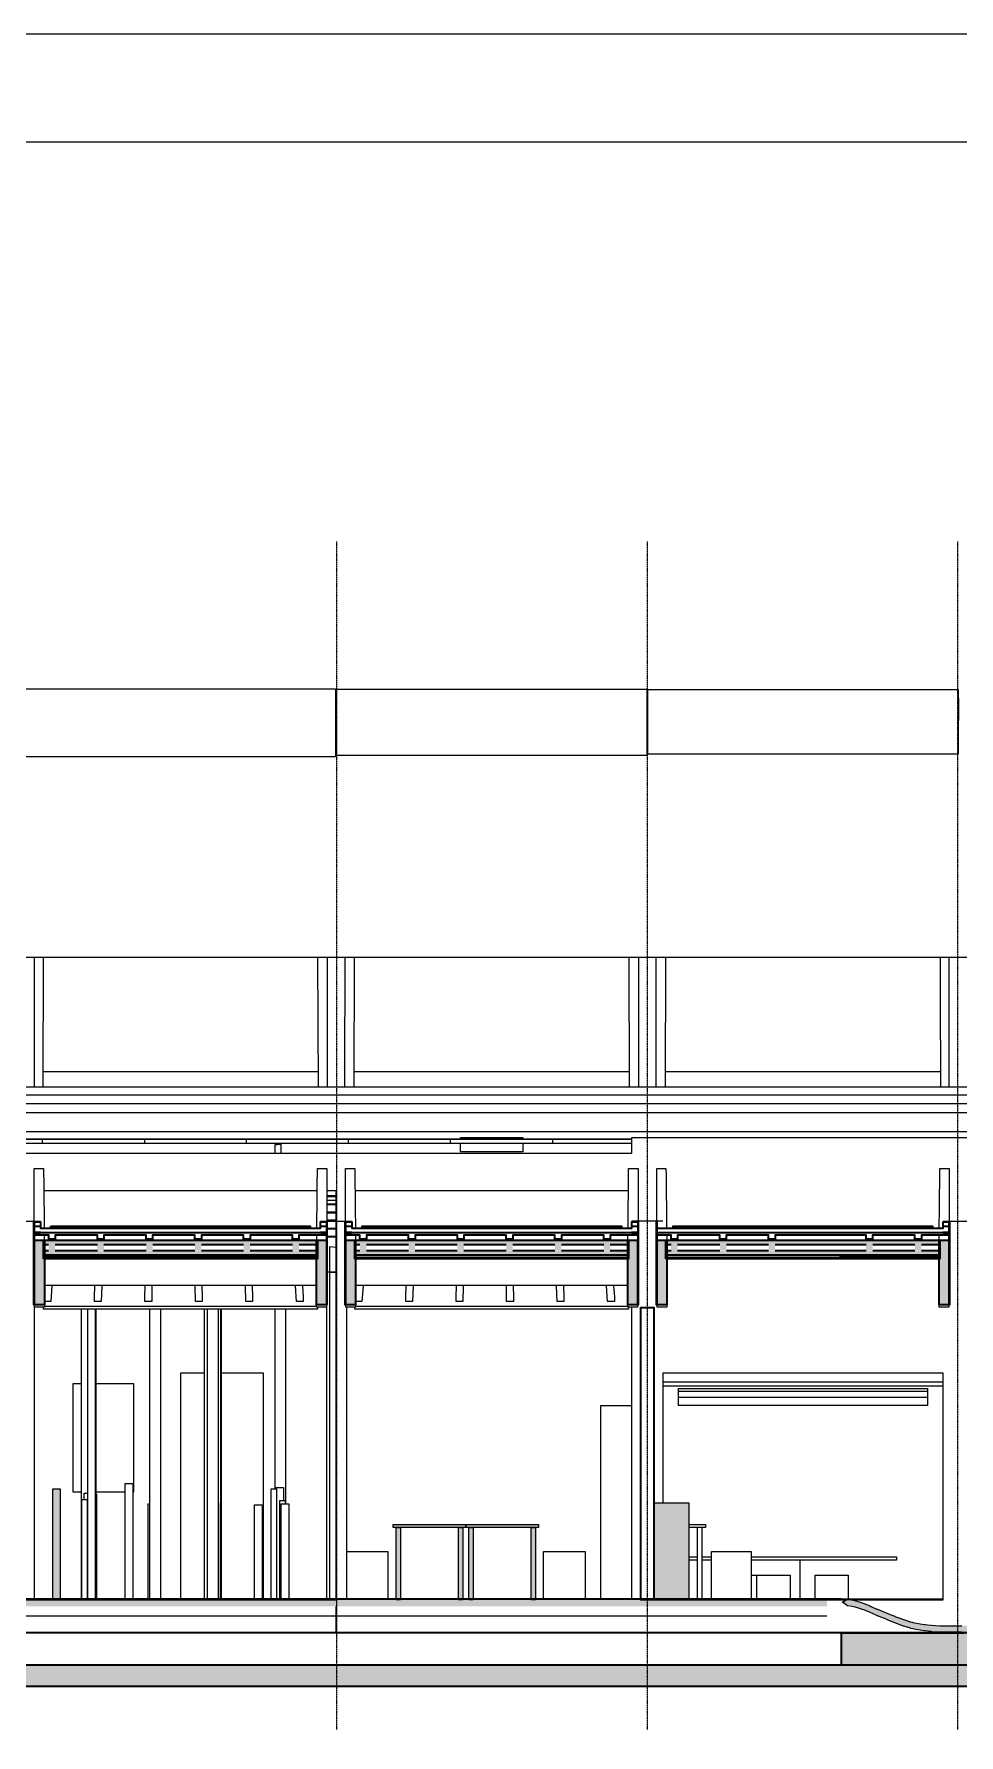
# Model space of a CAD drawing. Header units: millimetres. Extents: x 0 to 153524, y 0 to 59400.
# Drawn here: x 40535 to 49103, y 43650 to 59400 of the extents above; entities that cross this region are included whole.
import ezdxf

# ---------------------------------------------------------------- set-up
doc = ezdxf.new("R2010")
doc.units = ezdxf.units.MM
doc.linetypes.add('DASHDOT', pattern=[3.556, 2.54, -0.508, 0, -0.508])
for name, color, linetype, lineweight in [('01_切断（構造・壁）', 7, 'Continuous', 35), ('02_切断（家具）', 8, 'Continuous', 18), ('03_切断（ガラス）', 5, 'Continuous', 13), ('05_断熱（仮）', 2, 'Continuous', 9), ('10_見えがかり', 7, 'Continuous', 13), ('11_見えがかり（家具）', 8, 'Continuous', 9), ('12_見えがかり（ガラス）', 5, 'Continuous', 9), ('40_通り芯', 1, 'DASHDOT', 9), ('90_図枠', 7, 'Continuous', 25)]:
    doc.layers.add(name, color=color, linetype=linetype, lineweight=lineweight)

msp = doc.modelspace()

# ---------------------------------------------------------------- hatches: boundary and pattern name
at = {"layer": '01_切断（構造・壁）'}
for color, points in [(7, [(40537, 47633), (40537, 47633), (40535, 47633), (40535, 47702), (40535, 48402), (40535, 48402), (40537, 48402), (40537, 48334), (40537, 48334)]), (7, [(40691, 48362), (41852, 48362), (41852, 48362), (41905, 48362), (43093, 48362), (43093, 48352), (43093, 48342), (41905, 48342), (41851, 48342), (40691, 48342), (40691, 48353), (40691, 48362)]), (7, [(43249, 47633), (43247, 47633), (43247, 47702), (43247, 47702), (43247, 48402), (43247, 48402), (43249, 48402), (43249, 48334), (43249, 47633)]), (7, [(43420, 47633), (43418, 47633), (43418, 47702), (43418, 48402), (43418, 48402), (43420, 48402), (43420, 48334), (43420, 47633)]), (7, [(44789, 48362), (45976, 48362), (45976, 48352), (45976, 48342), (44788, 48342), (44734, 48342), (43574, 48342), (43574, 48353), (43574, 48362), (44734, 48362), (44789, 48362)]), (7, [(46132, 47633), (46130, 47633), (46130, 47702), (46130, 48402), (46130, 48402), (46132, 48402), (46132, 48334), (46132, 47633)]), (7, [(46303, 47633), (46301, 47633), (46301, 47702), (46301, 48402), (46301, 48402), (46303, 48402), (46303, 48334), (46303, 47633)]), (7, [(47672, 48342), (47617, 48342), (46457, 48342), (46457, 48353), (46457, 48362), (47617, 48362), (47672, 48362), (48859, 48362), (48859, 48352), (48859, 48342)]), (7, [(49015, 47633), (49013, 47633), (49013, 47701), (49013, 48402), (49013, 48402), (49015, 48402), (49015, 48334), (49015, 47633)]), (7, [(40561, 48233), (40631, 48233), (40631, 47633), (40576, 47633), (40541, 47633), (40541, 48233)]), (7, [(43153, 48233), (43174, 48233), (43243, 48233), (43243, 47633), (43189, 47633), (43153, 47633)]), (7, [(43444, 48233), (43513, 48233), (43513, 47633), (43459, 47633), (43423, 47633), (43423, 48233)]), (7, [(46036, 48233), (46057, 48233), (46126, 48233), (46126, 47633), (46072, 47633), (46036, 47633)]), (7, [(46327, 48233), (46396, 48233), (46396, 47633), (46342, 47633), (46306, 47633), (46306, 48233)]), (7, [(48919, 48233), (48939, 48233), (49009, 48233), (49009, 47633), (48955, 47633), (48919, 47633)]), (7, [(47880, 44842), (47880, 44900), (36396, 44900), (36396, 44842)]), (7, [(40451, 44910), (40544, 44910), (40824, 44910), (41104, 44910), (41384, 44910), (41664, 44910), (41944, 44910), (42002, 44910), (42177, 44910), (42353, 44910), (42528, 44910), (42703, 44910), (42878, 44910), (43053, 44910), (43333, 44910), (43333, 44904), (43333, 44904), (43333, 44900), (43053, 44900), (42878, 44900), (42703, 44900), (42528, 44900), (42353, 44900), (42177, 44900), (42002, 44900), (41944, 44900), (41664, 44900), (41384, 44900), (41104, 44900), (40824, 44900), (40544, 44900), (40451, 44900), (40451, 44906), (40451, 44906)]), (7, [(48009, 44907), (48009, 44900), (48003, 44900), (47990, 44900), (47986, 44900), (46847, 44900), (46777, 44900), (46707, 44900), (46637, 44900), (46567, 44900), (46497, 44900), (46427, 44900), (46357, 44900), (46287, 44900), (46217, 44900), (46217, 44902), (46217, 44902), (46217, 44910), (46287, 44910), (46357, 44910), (46427, 44910), (46497, 44910), (46567, 44910), (46637, 44910), (46707, 44910), (46777, 44910), (46847, 44910), (47986, 44910), (47990, 44910), (48003, 44910), (48009, 44910), (48009, 44907)]), (8, [(69280, 44100), (69130, 44100), (14654, 44100), (14504, 44100), (14504, 44300), (14504, 44752), (14654, 44752), (14654, 44300), (69130, 44300), (69130, 44752), (69280, 44752), (69280, 44300)]), (7, [(48014, 44295), (48014, 44550), (48014, 44595), (48082, 44595), (48167, 44595), (48210, 44595), (48299, 44595), (48394, 44595), (48496, 44595), (48609, 44595), (48670, 44595), (48804, 44595), (48961, 44595), (49148, 44595), (49381, 44595), (49682, 44595), (50096, 44595), (50184, 44595), (50184, 44543), (50184, 44295), (50096, 44295), (49682, 44295), (49381, 44295), (49148, 44295), (48961, 44295), (48804, 44295), (48670, 44295), (48609, 44295), (48496, 44295), (48394, 44295), (48299, 44295), (48210, 44295), (48167, 44295), (48082, 44295)])]:
    msp.add_hatch(color=color, dxfattribs=at).paths.add_polyline_path(points)
at = {"layer": '01_切断（構造・壁）', "true_color": 0xe9dcc4}
for points in [[(40623, 48095), (41820, 48095), (43160, 48095), (43160, 48083), (41970, 48083), (40623, 48083)], [(40623, 48083), (41970, 48083), (43160, 48083), (43160, 48071), (41820, 48071), (40623, 48071), (40623, 48072)], [(46043, 48083), (46043, 48071), (44703, 48071), (43506, 48071), (43506, 48072), (43506, 48083), (43506, 48083), (43506, 48095), (44703, 48095), (46043, 48095), (46043, 48083)], [(46389, 48083), (46389, 48083), (46389, 48095), (47586, 48095), (48926, 48095), (48926, 48083), (48001, 48083), (48926, 48083), (48926, 48071), (47586, 48071), (46389, 48071), (46389, 48072)]]:
    msp.add_hatch(color=8, dxfattribs=at).paths.add_polyline_path(points)
at = {"layer": '02_切断（家具）'}
for points in [[(40778, 44900), (40774, 44900), (40769, 44900), (40765, 44900), (40761, 44900), (40757, 44900), (40754, 44900), (40750, 44900), (40747, 44900), (40744, 44900), (40741, 44900), (40738, 44900), (40736, 44900), (40733, 44900), (40730, 44900), (40727, 44900), (40724, 44900), (40721, 44900), (40717, 44900), (40714, 44900), (40711, 44900), (40711, 45581), (40711, 45930), (40714, 45930), (40717, 45930), (40721, 45930), (40724, 45930), (40727, 45930), (40730, 45930), (40733, 45930), (40736, 45930), (40738, 45930), (40741, 45930), (40744, 45930), (40747, 45930), (40750, 45930), (40754, 45930), (40757, 45930), (40761, 45930), (40765, 45930), (40769, 45930), (40774, 45930), (40778, 45930), (40778, 44983)], [(46306, 44900), (46277, 44900), (46277, 45300), (46277, 45800), (46299, 45800), (46324, 45800), (46353, 45800), (46383, 45800), (46413, 45800), (46443, 45800), (46474, 45800), (46504, 45800), (46601, 45800), (46601, 45300), (46601, 44900), (46504, 44900), (46474, 44900), (46443, 44900), (46413, 44900), (46383, 44900), (46353, 44900)], [(43862, 45599), (43862, 45600), (44506, 45600), (44535, 45600), (44535, 45571), (44535, 45570), (44506, 45570), (43862, 45570)], [(43891, 45230), (43891, 45570), (43910, 45570), (43929, 45570), (43929, 45240), (43929, 44900), (43910, 44900), (43891, 44900)], [(44467, 45230), (44467, 45570), (44486, 45570), (44506, 45570), (44506, 45240), (44506, 45240), (44506, 44900), (44486, 44900), (44467, 44900)], [(44535, 45599), (44535, 45600), (45179, 45600), (45207, 45600), (45207, 45571), (45207, 45570), (45179, 45570), (44535, 45570)], [(44564, 45230), (44564, 45570), (44582, 45570), (44602, 45570), (44602, 45240), (44602, 44900), (44582, 44900), (44564, 44900)], [(45140, 45230), (45140, 45570), (45159, 45570), (45179, 45570), (45179, 45240), (45179, 44900), (45159, 44900), (45140, 44900)], [(48023, 44881), (48048, 44894), (48071, 44906), (48073, 44906), (48075, 44906), (48104, 44901), (48139, 44894), (48143, 44893), (48165, 44886), (48208, 44873), (48211, 44872), (48226, 44866), (48276, 44846), (48278, 44845), (48286, 44841), (48336, 44818), (48341, 44816), (48346, 44815), (48347, 44814), (48347, 44814), (48414, 44787), (48428, 44781), (48428, 44781), (48480, 44760), (48508, 44749), (48510, 44748), (48545, 44735), (48588, 44719), (48592, 44718), (48607, 44713), (48652, 44698), (48658, 44697), (48670, 44694), (48675, 44693), (48679, 44692), (48744, 44680), (48783, 44673), (48789, 44672), (48812, 44670), (48847, 44667), (48850, 44666), (48887, 44664), (48927, 44662), (48931, 44662), (48996, 44662), (49129, 44662), (49265, 44662), (49276, 44662), (49282, 44662), (49363, 44668), (49417, 44672), (49421, 44673), (49426, 44674), (49432, 44675), (49513, 44692), (49518, 44693), (49579, 44710), (49608, 44718), (49611, 44719), (49660, 44734), (49666, 44737), (49694, 44748), (49696, 44749), (49704, 44752), (49769, 44781), (49769, 44781), (49797, 44794), (49842, 44814), (49843, 44814), (49887, 44832), (49916, 44845), (49918, 44846), (49974, 44866), (49990, 44872), (49992, 44873), (50060, 44892), (50063, 44893), (50067, 44894), (50101, 44900), (50103, 44900), (50132, 44906), (50134, 44906), (50136, 44906), (50137, 44905), (50182, 44881), (50184, 44880), (50182, 44879), (50178, 44876), (50136, 44848), (50134, 44847), (50132, 44846), (50131, 44846), (50103, 44840), (50102, 44840), (50069, 44834), (50061, 44832), (50003, 44816), (49994, 44813), (49988, 44811), (49937, 44793), (49919, 44786), (49915, 44784), (49873, 44767), (49844, 44754), (49842, 44754), (49810, 44739), (49769, 44721), (49748, 44712), (49695, 44689), (49694, 44688), (49688, 44686), (49664, 44676), (49662, 44675), (49622, 44662), (49610, 44658), (49609, 44658), (49553, 44642), (49517, 44633), (49515, 44632), (49487, 44626), (49430, 44614), (49428, 44614), (49423, 44613), (49420, 44613), (49418, 44613), (49344, 44607), (49280, 44602), (49277, 44602), (49265, 44602), (49129, 44602), (48996, 44602), (48930, 44602), (48928, 44602), (48849, 44606), (48848, 44607), (48788, 44613), (48785, 44613), (48702, 44628), (48678, 44632), (48676, 44632), (48656, 44637), (48653, 44638), (48591, 44658), (48589, 44658), (48563, 44668), (48509, 44688), (48509, 44689), (48453, 44711), (48428, 44721), (48349, 44753), (48348, 44754), (48346, 44754), (48339, 44757), (48337, 44758), (48279, 44784), (48276, 44786), (48267, 44789), (48212, 44811), (48206, 44813), (48190, 44818), (48145, 44832), (48137, 44834), (48113, 44839), (48075, 44846), (48073, 44847), (48071, 44847), (48046, 44864), (48023, 44879), (48021, 44880)]]:
    msp.add_hatch(color=8, dxfattribs=at).paths.add_polyline_path(points)
at = {"layer": '05_断熱（仮）', "true_color": 0xf3d98b}
for points in [[(40568, 48305), (40595, 48305), (40595, 48278), (40537, 48278), (40537, 48305)], [(43161, 48233), (43161, 48181), (42989, 48181), (42989, 48160), (42989, 48137), (42960, 48137), (42960, 48137), (42929, 48137), (42929, 48158), (42929, 48181), (42538, 48181), (42538, 48160), (42538, 48137), (42508, 48137), (42477, 48137), (42477, 48158), (42477, 48181), (42086, 48181), (42086, 48160), (42086, 48137), (42056, 48137), (42026, 48137), (42026, 48158), (42026, 48181), (41819, 48181), (41634, 48181), (41634, 48160), (41634, 48137), (41634, 48137), (41604, 48137), (41574, 48137), (41574, 48158), (41574, 48181), (41182, 48181), (41182, 48160), (41182, 48137), (41153, 48137), (41122, 48137), (41122, 48158), (41122, 48181), (40731, 48181), (40731, 48160), (40731, 48136), (40701, 48136), (40671, 48136), (40671, 48158), (40671, 48181), (40623, 48181), (40623, 48233), (41968, 48233)], [(40671, 48233), (40671, 48245), (40731, 48245), (40731, 48233), (40701, 48233)], [(41122, 48234), (41122, 48245), (41182, 48245), (41182, 48234), (41153, 48234)], [(41604, 48234), (41574, 48234), (41574, 48245), (41634, 48245), (41634, 48234), (41634, 48234)], [(42026, 48234), (42026, 48245), (42086, 48245), (42086, 48234), (42056, 48234)], [(42477, 48234), (42477, 48245), (42538, 48245), (42538, 48234), (42508, 48234)], [(42960, 48234), (42929, 48234), (42929, 48245), (42989, 48245), (42989, 48234), (42960, 48234)], [(43220, 48305), (43247, 48305), (43247, 48278), (43189, 48278), (43189, 48305)], [(43451, 48305), (43478, 48305), (43478, 48278), (43420, 48278), (43420, 48305)], [(46043, 48233), (46043, 48181), (45872, 48181), (45872, 48160), (45872, 48137), (45842, 48137), (45812, 48137), (45812, 48158), (45812, 48181), (45420, 48181), (45420, 48160), (45420, 48137), (45391, 48137), (45360, 48137), (45360, 48158), (45360, 48181), (44969, 48181), (44969, 48160), (44969, 48137), (44939, 48137), (44909, 48137), (44909, 48158), (44909, 48181), (44702, 48181), (44517, 48181), (44517, 48160), (44517, 48137), (44487, 48137), (44457, 48137), (44457, 48158), (44457, 48181), (44065, 48181), (44065, 48160), (44065, 48160), (44065, 48137), (44036, 48137), (44005, 48137), (44005, 48158), (44005, 48181), (43614, 48181), (43614, 48160), (43614, 48136), (43584, 48136), (43554, 48136), (43554, 48158), (43554, 48181), (43506, 48181), (43506, 48233), (44851, 48233)], [(43554, 48245), (43614, 48245), (43614, 48233), (43584, 48233), (43554, 48233)], [(44005, 48234), (44005, 48245), (44065, 48245), (44065, 48234), (44036, 48234)], [(44457, 48234), (44457, 48245), (44517, 48245), (44517, 48234), (44487, 48234)], [(44909, 48234), (44909, 48245), (44969, 48245), (44969, 48234), (44939, 48234)], [(45360, 48234), (45360, 48245), (45420, 48245), (45420, 48234), (45391, 48234)], [(45812, 48234), (45812, 48245), (45872, 48245), (45872, 48234), (45842, 48234)], [(46103, 48305), (46130, 48305), (46130, 48278), (46072, 48278), (46072, 48305)], [(48926, 48233), (48926, 48181), (48755, 48181), (48755, 48160), (48755, 48160), (48755, 48137), (48725, 48137), (48695, 48137), (48695, 48158), (48695, 48181), (48303, 48181), (48303, 48160), (48303, 48137), (48274, 48137), (48243, 48137), (48243, 48158), (48243, 48181), (47585, 48181), (47585, 48181), (47400, 48181), (47400, 48160), (47400, 48137), (47370, 48137), (47340, 48137), (47340, 48158), (47340, 48181), (46948, 48181), (46948, 48160), (46948, 48137), (46918, 48137), (46888, 48137), (46888, 48158), (46888, 48181), (46497, 48181), (46497, 48160), (46497, 48136), (46467, 48136), (46436, 48136), (46436, 48158), (46436, 48181), (46389, 48181), (46389, 48233), (47734, 48233)], [(46497, 48245), (46497, 48233), (46467, 48233), (46436, 48233), (46436, 48245)], [(46888, 48234), (46888, 48245), (46948, 48245), (46948, 48234), (46918, 48234)], [(47340, 48234), (47340, 48245), (47400, 48245), (47400, 48234), (47370, 48234)], [(48243, 48234), (48243, 48245), (48303, 48245), (48303, 48234), (48274, 48234)], [(48695, 48234), (48695, 48245), (48755, 48245), (48755, 48234), (48725, 48234)], [(48955, 48305), (48986, 48305), (49013, 48305), (49013, 48278), (48955, 48278), (48955, 48305)], [(41968, 48136), (43161, 48136), (43160, 48095), (41820, 48095), (40623, 48095), (40623, 48136)], [(44851, 48136), (46043, 48136), (46043, 48095), (44703, 48095), (43506, 48095), (43506, 48136)], [(47734, 48136), (48926, 48136), (48926, 48095), (47586, 48095), (46389, 48095), (46389, 48136)]]:
    msp.add_hatch(color=8, dxfattribs=at).paths.add_polyline_path(points)

# ---------------------------------------------------------------- linework, layer by layer
at = {"layer": '01_切断（構造・壁）'}
for points in [[(40537, 47633), (40537, 47633), (40535, 47633), (40535, 47702), (40535, 48402), (40535, 48402), (40537, 48402), (40537, 48334), (40537, 48334), (40537, 47633)], [(40731, 48257), (40731, 48233), (40701, 48233), (40671, 48233), (40671, 48255), (40671, 48278), (40537, 48278), (40537, 48312), (40537, 48342), (40537, 48342), (40537, 48374), (40537, 48402), (40568, 48402), (40595, 48402), (40595, 48370), (40595, 48342), (41820, 48342), (43189, 48342), (43189, 48374), (43189, 48402), (43220, 48402), (43247, 48402), (43247, 48370), (43247, 48342), (43247, 48342), (43247, 48309), (43247, 48278), (42989, 48278), (42989, 48257), (42989, 48234), (42960, 48234), (42960, 48234), (42929, 48234), (42929, 48255), (42929, 48278), (42538, 48278), (42538, 48257), (42538, 48234), (42508, 48234), (42477, 48234), (42477, 48255), (42477, 48278), (42086, 48278), (42086, 48257), (42086, 48234), (42056, 48234), (42026, 48234), (42026, 48255), (42026, 48278), (41819, 48278), (41634, 48278), (41634, 48257), (41634, 48234), (41634, 48234), (41604, 48234), (41574, 48234), (41574, 48255), (41574, 48278), (41182, 48278), (41182, 48257), (41182, 48234), (41153, 48234), (41122, 48234), (41122, 48255), (41122, 48278), (40731, 48278), (40731, 48257)], [(40538, 48362), (40568, 48362), (40594, 48362)], [(40691, 48362), (41852, 48362), (41852, 48362), (41905, 48362), (43093, 48362), (43093, 48352), (43093, 48342), (41905, 48342), (41851, 48342), (40691, 48342), (40691, 48353), (40691, 48362), (40691, 48362)], [(43190, 48362), (43220, 48362), (43246, 48362)], [(43249, 47633), (43247, 47633), (43247, 47702), (43247, 47702), (43247, 48402), (43247, 48402), (43249, 48402), (43249, 48334), (43249, 47633), (43249, 47633)], [(43420, 47633), (43418, 47633), (43418, 47702), (43418, 48402), (43418, 48402), (43420, 48402), (43420, 48334), (43420, 47633), (43420, 47633)], [(43614, 48233), (43584, 48233), (43554, 48233), (43554, 48255), (43554, 48278), (43420, 48278), (43420, 48312), (43420, 48342), (43420, 48342), (43420, 48374), (43420, 48402), (43451, 48402), (43478, 48402), (43478, 48370), (43478, 48342), (44703, 48342), (46072, 48342), (46072, 48374), (46072, 48402), (46103, 48402), (46130, 48402), (46130, 48370), (46130, 48342), (46130, 48342), (46130, 48309), (46130, 48278), (45872, 48278), (45872, 48257), (45872, 48234), (45842, 48234), (45812, 48234), (45812, 48255), (45812, 48278), (45420, 48278), (45420, 48257), (45420, 48234), (45391, 48234), (45360, 48234), (45360, 48255), (45360, 48278), (44969, 48278), (44969, 48257), (44969, 48234), (44939, 48234), (44909, 48234), (44909, 48255), (44909, 48278), (44702, 48278), (44517, 48278), (44517, 48257), (44517, 48234), (44487, 48234), (44457, 48234), (44457, 48255), (44457, 48278), (44065, 48278), (44065, 48257), (44065, 48257), (44065, 48234), (44036, 48234), (44005, 48234), (44005, 48255), (44005, 48278), (43614, 48278), (43614, 48257), (43614, 48233)], [(43421, 48362), (43451, 48362), (43477, 48362)], [(44789, 48362), (45976, 48362), (45976, 48352), (45976, 48342), (44788, 48342), (44734, 48342), (43574, 48342), (43574, 48353), (43574, 48362), (44734, 48362), (44789, 48362), (44789, 48362)], [(46073, 48362), (46103, 48362), (46129, 48362)], [(46132, 47633), (46130, 47633), (46130, 47702), (46130, 48402), (46130, 48402), (46132, 48402), (46132, 48334), (46132, 47633), (46132, 47633)], [(46303, 47633), (46301, 47633), (46301, 47702), (46301, 48402), (46301, 48402), (46303, 48402), (46303, 48334), (46303, 47633), (46303, 47633)], [(46467, 48233), (46436, 48233), (46436, 48255), (46436, 48278), (46303, 48278), (46303, 48312), (46303, 48342), (47586, 48342), (48955, 48342), (48955, 48374), (48955, 48402), (48955, 48402), (48986, 48402), (49013, 48402), (49013, 48370), (49013, 48342), (49013, 48342), (49013, 48309), (49013, 48278), (48755, 48278), (48755, 48257), (48755, 48257), (48755, 48234), (48725, 48234), (48695, 48234), (48695, 48255), (48695, 48278), (48303, 48278), (48303, 48257), (48303, 48234), (48274, 48234), (48243, 48234), (48243, 48255), (48243, 48278), (47585, 48278), (47585, 48278), (47400, 48278), (47400, 48257), (47400, 48234), (47370, 48234), (47340, 48234), (47340, 48255), (47340, 48278), (46948, 48278), (46948, 48257), (46948, 48234), (46918, 48234), (46888, 48234), (46888, 48255), (46888, 48278), (46497, 48278), (46497, 48257), (46497, 48233), (46467, 48233)], [(47672, 48342), (47617, 48342), (46457, 48342), (46457, 48353), (46457, 48362), (47617, 48362), (47672, 48362), (48859, 48362), (48859, 48352), (48859, 48342), (47672, 48342)], [(48956, 48362), (48986, 48362), (49012, 48362)], [(49015, 47633), (49013, 47633), (49013, 47701), (49013, 48402), (49013, 48402), (49015, 48402), (49015, 48334), (49015, 47633), (49015, 47633)], [(40538, 48305), (40568, 48305), (40595, 48305), (40595, 48305)], [(40561, 48233), (40631, 48233), (40631, 47633), (40576, 47633), (40541, 47633), (40541, 48233), (40561, 48233)], [(40595, 48302), (41820, 48302), (43189, 48302)], [(41970, 48083), (40623, 48083), (40623, 48163), (40623, 48233), (41968, 48233), (43161, 48233), (43161, 48154), (43160, 48083), (41970, 48083)], [(40672, 48245), (40730, 48245)], [(41123, 48245), (41181, 48245)], [(41575, 48245), (41633, 48245)], [(42027, 48245), (42085, 48245)], [(42478, 48245), (42537, 48245)], [(42930, 48245), (42988, 48245)], [(43153, 48233), (43174, 48233), (43243, 48233), (43243, 47633), (43189, 47633), (43153, 47633), (43153, 48233)], [(43189, 48305), (43189, 48305), (43220, 48305), (43246, 48305)], [(43421, 48305), (43451, 48305), (43478, 48305), (43478, 48305)], [(43444, 48233), (43513, 48233), (43513, 47633), (43459, 47633), (43423, 47633), (43423, 48233), (43444, 48233)], [(43478, 48302), (44703, 48302), (46072, 48302)], [(46043, 48154), (46043, 48083), (46043, 48083), (46043, 48071), (46043, 48059), (44853, 48059), (43506, 48059), (43506, 48072), (43506, 48083), (43506, 48083), (43506, 48163), (43506, 48233), (44851, 48233), (46043, 48233), (46043, 48154)], [(43555, 48245), (43613, 48245)], [(44006, 48245), (44064, 48245)], [(44458, 48245), (44516, 48245)], [(44910, 48245), (44968, 48245)], [(45361, 48245), (45419, 48245)], [(45813, 48245), (45871, 48245)], [(46036, 48233), (46057, 48233), (46126, 48233), (46126, 47633), (46072, 47633), (46036, 47633), (46036, 48233)], [(46072, 48305), (46072, 48305), (46103, 48305), (46129, 48305)], [(46304, 48302), (47586, 48302), (48955, 48302)], [(46327, 48233), (46396, 48233), (46396, 47633), (46342, 47633), (46306, 47633), (46306, 48233), (46327, 48233)], [(46389, 48059), (46389, 48072), (46389, 48083), (46389, 48083), (46389, 48163), (46389, 48233), (47734, 48233), (48926, 48233), (48926, 48154), (48926, 48083), (48001, 48083), (48926, 48083), (48926, 48071), (48926, 48059), (47736, 48059), (46389, 48059)], [(46437, 48245), (46496, 48245)], [(46889, 48245), (46947, 48245)], [(47341, 48245), (47399, 48245)], [(48244, 48245), (48302, 48245)], [(48696, 48245), (48754, 48245)], [(48919, 48233), (48939, 48233), (49009, 48233), (49009, 47633), (48955, 47633), (48919, 47633), (48919, 48233)], [(48955, 48305), (48955, 48305), (48955, 48305), (48986, 48305), (49012, 48305)], [(40623, 48059), (40623, 48072), (40623, 48083), (41970, 48083), (43160, 48083), (43160, 48071), (43160, 48059), (41970, 48059), (40623, 48059)], [(40624, 48193), (40670, 48193)], [(40624, 48136), (40670, 48136)], [(40624, 48095), (41820, 48095), (43159, 48095)], [(40624, 48071), (41820, 48071), (43159, 48071)], [(40731, 48193), (41122, 48193)], [(40731, 48136), (41122, 48136)], [(41183, 48193), (41574, 48193)], [(41183, 48136), (41574, 48136)], [(41635, 48193), (41968, 48193), (42025, 48193)], [(41635, 48136), (41968, 48136), (42025, 48136)], [(42086, 48193), (42477, 48193)], [(42086, 48136), (42477, 48136)], [(42538, 48193), (42929, 48193)], [(42538, 48136), (42929, 48136)], [(42990, 48193), (43160, 48193)], [(42990, 48136), (43160, 48136)], [(43507, 48193), (43553, 48193)], [(43507, 48136), (43553, 48136)], [(43507, 48095), (44703, 48095), (46042, 48095)], [(43507, 48071), (44703, 48071), (46042, 48071)], [(43614, 48193), (44005, 48193)], [(43614, 48136), (44005, 48136)], [(44066, 48193), (44456, 48193)], [(44066, 48136), (44456, 48136)], [(44518, 48193), (44851, 48193), (44908, 48193)], [(44518, 48136), (44851, 48136), (44908, 48136)], [(44969, 48193), (45360, 48193)], [(44969, 48136), (45360, 48136)], [(45421, 48193), (45812, 48193)], [(45421, 48136), (45812, 48136)], [(45873, 48193), (46042, 48193)], [(45873, 48136), (46042, 48136)], [(46390, 48193), (46436, 48193)], [(46390, 48136), (46436, 48136)], [(46390, 48095), (47586, 48095), (48925, 48095)], [(46390, 48071), (47586, 48071), (48925, 48071)], [(46497, 48193), (46888, 48193)], [(46497, 48136), (46888, 48136)], [(46949, 48193), (47339, 48193)], [(46949, 48136), (47339, 48136)], [(47400, 48193), (47734, 48193), (48243, 48193)], [(47400, 48136), (47734, 48136), (48243, 48136)], [(48304, 48193), (48695, 48193)], [(48304, 48136), (48695, 48136)], [(48756, 48193), (48925, 48193)], [(48756, 48136), (48925, 48136)], [(46157, 46405), (46157, 47609), (46232, 47609), (46232, 47609), (46232, 47609), (46276, 47609), (46276, 47609), (46276, 46115), (46276, 44900), (46201, 44900), (46157, 44900), (46157, 46405)], [(40451, 44910), (40544, 44910), (40824, 44910), (41104, 44910), (41384, 44910), (41664, 44910), (41944, 44910), (42002, 44910), (42177, 44910), (42353, 44910), (42528, 44910), (42703, 44910), (42878, 44910), (43053, 44910), (43333, 44910), (43333, 44904), (43333, 44904), (43333, 44900), (43053, 44900), (42878, 44900), (42703, 44900), (42528, 44900), (42353, 44900), (42177, 44900), (42002, 44900), (41944, 44900), (41664, 44900), (41384, 44900), (41104, 44900), (40824, 44900), (40544, 44900), (40451, 44900)], [(43333, 44910), (43708, 44910), (44054, 44910), (44401, 44910), (44747, 44910), (45093, 44910), (46216, 44910)], [(48009, 44907), (48009, 44900), (48003, 44900), (47990, 44900), (47986, 44900), (46847, 44900), (46777, 44900), (46707, 44900), (46637, 44900), (46567, 44900), (46497, 44900), (46427, 44900), (46357, 44900), (46287, 44900), (46217, 44900), (46217, 44902), (46217, 44902), (46217, 44910), (46287, 44910), (46357, 44910), (46427, 44910), (46497, 44910), (46567, 44910), (46637, 44910), (46707, 44910), (46777, 44910), (46847, 44910), (47986, 44910), (47990, 44910), (48003, 44910), (48009, 44910), (48009, 44907), (48009, 44907)], [(69280, 44100), (69130, 44100), (14654, 44100), (14504, 44100), (14504, 44300), (14504, 44752), (14654, 44752), (14654, 44300), (69130, 44300), (69130, 44752), (69280, 44752), (69280, 44300), (69280, 44100)], [(9500, 44600), (78500, 44600)], [(48014, 44295), (48014, 44550), (48014, 44595), (48082, 44595), (48167, 44595), (48210, 44595), (48299, 44595), (48394, 44595), (48496, 44595), (48609, 44595), (48670, 44595), (48804, 44595), (48961, 44595), (49148, 44595)], [(49148, 44295), (48961, 44295), (48804, 44295), (48670, 44295), (48609, 44295), (48496, 44295), (48394, 44295), (48299, 44295), (48210, 44295), (48167, 44295), (48082, 44295), (48014, 44295)]]:
    msp.add_lwpolyline(points, dxfattribs=at)
at = {"layer": '02_切断（家具）'}
for points in [[(40778, 44900), (40774, 44900), (40769, 44900), (40765, 44900), (40761, 44900), (40757, 44900), (40754, 44900), (40750, 44900), (40747, 44900), (40744, 44900), (40741, 44900), (40738, 44900), (40736, 44900), (40733, 44900), (40730, 44900), (40727, 44900), (40724, 44900), (40721, 44900), (40717, 44900), (40714, 44900), (40711, 44900), (40711, 45581), (40711, 45930), (40714, 45930), (40717, 45930), (40721, 45930), (40724, 45930), (40727, 45930), (40730, 45930), (40733, 45930), (40736, 45930), (40738, 45930), (40741, 45930), (40744, 45930), (40747, 45930), (40750, 45930), (40754, 45930), (40757, 45930), (40761, 45930), (40765, 45930), (40769, 45930), (40774, 45930), (40778, 45930), (40778, 44983), (40778, 44900)], [(46306, 44900), (46277, 44900), (46277, 45300), (46277, 45800), (46299, 45800), (46324, 45800), (46353, 45800), (46383, 45800), (46413, 45800), (46443, 45800), (46474, 45800), (46504, 45800), (46601, 45800), (46601, 45300), (46601, 44900), (46504, 44900), (46474, 44900), (46443, 44900), (46413, 44900), (46383, 44900), (46353, 44900), (46306, 44900)], [(43862, 45599), (43862, 45600), (44506, 45600), (44535, 45600), (44535, 45571), (44535, 45570), (44506, 45570), (43862, 45570), (43862, 45599)], [(43891, 45230), (43891, 45570), (43910, 45570), (43929, 45570), (43929, 45240), (43929, 44900), (43910, 44900), (43891, 44900), (43891, 45230)], [(44467, 45230), (44467, 45570), (44486, 45570), (44506, 45570), (44506, 45240), (44506, 45240), (44506, 44900), (44486, 44900), (44467, 44900), (44467, 45230)], [(44535, 45599), (44535, 45600), (45179, 45600), (45207, 45600), (45207, 45571), (45207, 45570), (45179, 45570), (44535, 45570), (44535, 45599)], [(44564, 45230), (44564, 45570), (44582, 45570), (44602, 45570), (44602, 45240), (44602, 44900), (44582, 44900), (44564, 44900), (44564, 45230)], [(45140, 45230), (45140, 45570), (45159, 45570), (45179, 45570), (45179, 45240), (45179, 44900), (45159, 44900), (45140, 44900), (45140, 45230)], [(48023, 44881), (48048, 44894), (48071, 44906), (48073, 44906), (48075, 44906), (48104, 44901), (48139, 44894), (48143, 44893), (48165, 44886), (48208, 44873), (48211, 44872), (48226, 44866), (48276, 44846), (48278, 44845), (48286, 44841), (48336, 44818), (48341, 44816), (48346, 44815), (48347, 44814), (48347, 44814), (48414, 44787), (48428, 44781), (48428, 44781), (48480, 44760), (48508, 44749), (48510, 44748), (48545, 44735), (48588, 44719), (48592, 44718), (48607, 44713), (48652, 44698), (48658, 44697), (48670, 44694), (48675, 44693), (48679, 44692), (48744, 44680), (48783, 44673), (48789, 44672), (48812, 44670), (48847, 44667), (48850, 44666), (48887, 44664), (48927, 44662), (48931, 44662), (48996, 44662), (49129, 44662)], [(49129, 44602), (48996, 44602), (48930, 44602), (48928, 44602), (48849, 44606), (48848, 44607), (48788, 44613), (48785, 44613), (48702, 44628), (48678, 44632), (48676, 44632), (48656, 44637), (48653, 44638), (48591, 44658), (48589, 44658), (48563, 44668), (48509, 44688), (48509, 44689), (48453, 44711), (48428, 44721), (48349, 44753), (48348, 44754), (48346, 44754), (48339, 44757), (48337, 44758), (48279, 44784), (48276, 44786), (48267, 44789), (48212, 44811), (48206, 44813), (48190, 44818), (48145, 44832), (48137, 44834), (48113, 44839), (48075, 44846), (48073, 44847), (48071, 44847), (48046, 44864), (48023, 44879), (48021, 44880), (48023, 44881)]]:
    msp.add_lwpolyline(points, dxfattribs=at)
at = {"layer": '03_切断（ガラス）'}
for points in [[(40306, 48408), (40595, 48408)], [(43189, 48408), (43478, 48408)], [(46361, 48408), (46072, 48408)], [(48955, 48408), (49243, 48408)]]:
    msp.add_lwpolyline(points, dxfattribs=at)
at = {"layer": '10_見えがかり'}
for points in [[(40455, 53337), (40695, 53337), (40934, 53337), (41174, 53337), (41413, 53337), (41653, 53337), (41892, 53337), (42131, 53337), (42371, 53337), (42610, 53337), (42850, 53337), (43089, 53337), (43329, 53337), (43329, 53323), (43329, 53316), (43329, 53308), (43329, 53301), (43329, 53293), (43329, 53286), (43329, 53279), (43329, 53271), (43329, 53264), (43329, 53256), (43329, 53249), (43329, 53241), (43329, 53234), (43329, 53227), (43329, 53220), (43329, 53212), (43329, 53205), (43329, 53198), (43329, 53190), (43329, 53183), (43329, 53176), (43329, 53169), (43329, 53161), (43329, 53154), (43329, 53146), (43329, 53139), (43329, 53132), (43329, 53125), (43329, 53117), (43329, 53110), (43329, 53103), (43329, 53095), (43329, 53088), (43329, 53081), (43329, 53074), (43329, 53066), (43329, 53059), (43329, 53052), (43329, 53044), (43329, 53037), (43329, 53029), (43329, 53023), (43329, 53015), (43329, 53008), (43329, 53000), (43329, 52993), (43329, 52986), (43329, 52978), (43329, 52971), (43329, 52964), (43329, 52957), (43329, 52949), (43329, 52942), (43329, 52935), (43329, 52927), (43329, 52920), (43329, 52913), (43329, 52906), (43329, 52898), (43329, 52891), (43329, 52883), (43329, 52877), (43329, 52869), (43329, 52862), (43329, 52854), (43329, 52847), (43329, 52840), (43329, 52832), (43329, 52825), (43329, 52818), (43329, 52811), (43329, 52803), (43329, 52796), (43329, 52789), (43329, 52781), (43329, 52774), (43329, 52767), (43329, 52760), (43329, 52752), (43329, 52745), (43329, 52737), (43329, 52730), (43329, 52723), (43329, 52716), (43329, 52708), (43089, 52708), (42850, 52708), (42610, 52708), (42371, 52708), (42131, 52708), (41892, 52708), (41653, 52708), (41413, 52708), (41174, 52708), (40934, 52708), (40695, 52708), (40455, 52708)], [(43338, 52794), (43338, 52801), (43338, 52809), (43338, 52815), (43338, 52822), (43338, 52830), (43338, 52837), (43338, 52843), (43338, 52851), (43338, 52858), (43338, 52865), (43338, 52872), (43338, 52879), (43338, 52887), (43338, 52894), (43338, 52900), (43338, 52908), (43338, 52915), (43338, 52922), (43338, 52929), (43338, 52936), (43338, 52943), (43338, 52951), (43338, 52957), (43338, 52965), (43338, 52972), (43338, 52979), (43338, 52986), (43338, 52993), (43338, 53000), (43338, 53008), (43338, 53014), (43338, 53021), (43338, 53029), (43338, 53036), (43338, 53043), (43338, 53050), (43338, 53057), (43338, 53065), (43338, 53071), (43338, 53078), (43338, 53086), (43338, 53093), (43338, 53099), (43338, 53107), (43338, 53114), (43338, 53122), (43338, 53128), (43338, 53135), (43338, 53143), (43338, 53150), (43338, 53156), (43338, 53164), (43338, 53171), (43338, 53178), (43338, 53185), (43338, 53192), (43338, 53200), (43338, 53207), (43338, 53213), (43338, 53221), (43338, 53228), (43338, 53235), (43338, 53242), (43338, 53249), (43338, 53256), (43338, 53264), (43338, 53270), (43338, 53278), (43338, 53285), (43338, 53292), (43338, 53299), (43338, 53306), (43338, 53313), (43338, 53321), (43338, 53334), (43578, 53334), (43817, 53334), (44057, 53334), (44296, 53334), (44535, 53334), (44775, 53334), (45014, 53334), (45254, 53334), (45493, 53334), (45733, 53334), (45972, 53334), (46211, 53334), (46212, 53321), (46212, 53313), (46212, 53306), (46212, 53299), (46212, 53291), (46212, 53284), (46212, 53277), (46212, 53269), (46212, 53262), (46212, 53254), (46212, 53247), (46212, 53240), (46212, 53232), (46212, 53226), (46212, 53219), (46212, 53211), (46212, 53204), (46212, 53197), (46212, 53190), (46212, 53183), (46212, 53175), (46212, 53169), (46212, 53162), (46212, 53154), (46212, 53147), (46212, 53141), (46212, 53133), (46212, 53126), (46212, 53118), (46212, 53112), (46212, 53105), (46212, 53097), (46212, 53090), (46212, 53084), (46212, 53076), (46212, 53069), (46212, 53062), (46212, 53055), (46212, 53048), (46212, 53040), (46212, 53033), (46212, 53027), (46212, 53019), (46212, 53012), (46212, 53005), (46212, 52998), (46212, 52991), (46212, 52984), (46212, 52976), (46212, 52970), (46212, 52962), (46212, 52955), (46212, 52948), (46212, 52941), (46212, 52934), (46212, 52927), (46212, 52919), (46212, 52913), (46212, 52906), (46212, 52898), (46212, 52891), (46212, 52884), (46212, 52877), (46212, 52870), (46212, 52862), (46212, 52856), (46212, 52849), (46212, 52841), (46212, 52834), (46212, 52828), (46212, 52820), (46212, 52813), (46212, 52805), (46212, 52799), (46212, 52792), (46212, 52784), (46212, 52777), (46212, 52771), (46212, 52763), (46212, 52756), (46212, 52749), (46212, 52742), (46212, 52735), (46212, 52727), (46212, 52720), (45972, 52720), (45733, 52720), (45493, 52720), (45254, 52720), (45014, 52720), (44775, 52720), (44535, 52720), (44296, 52720), (44057, 52720), (43817, 52720), (43578, 52720), (43338, 52720), (43338, 52727), (43338, 52735), (43338, 52742), (43338, 52750), (43338, 52757), (43338, 52764), (43338, 52772), (43338, 52779), (43338, 52786), (43338, 52794)], [(46221, 52813), (46221, 52821), (46221, 52821), (46221, 52826), (46221, 52834), (46221, 52841), (46221, 52848), (46221, 52848), (46221, 52854), (46221, 52861), (46221, 52869), (46221, 52876), (46221, 52876), (46221, 52882), (46221, 52889), (46221, 52896), (46221, 52904), (46221, 52904), (46221, 52909), (46221, 52917), (46221, 52924), (46221, 52931), (46221, 52931), (46221, 52937), (46221, 52944), (46221, 52952), (46221, 52959), (46221, 52959), (46221, 52965), (46221, 52972), (46221, 52979), (46221, 52986), (46221, 52986), (46221, 52992), (46221, 52999), (46221, 53007), (46221, 53014), (46221, 53014), (46221, 53020), (46221, 53027), (46221, 53034), (46221, 53042), (46221, 53042), (46221, 53047), (46221, 53055), (46221, 53062), (46221, 53069), (46221, 53069), (46221, 53075), (46221, 53082), (46221, 53090), (46221, 53097), (46221, 53097), (46221, 53103), (46221, 53110), (46221, 53117), (46221, 53125), (46221, 53125), (46221, 53130), (46221, 53138), (46221, 53145), (46221, 53152), (46221, 53152), (46221, 53158), (46221, 53165), (46221, 53173), (46221, 53180), (46221, 53180), (46221, 53186), (46221, 53193), (46221, 53200), (46221, 53208), (46221, 53208), (46221, 53213), (46221, 53221), (46221, 53228), (46221, 53235), (46221, 53235), (46221, 53241), (46221, 53248), (46221, 53256), (46221, 53263), (46221, 53263), (46221, 53269), (46221, 53276), (46221, 53283), (46221, 53290), (46221, 53290), (46221, 53296), (46221, 53303), (46221, 53311), (46221, 53318), (46221, 53332), (46461, 53332), (46700, 53332), (46940, 53332), (47179, 53332), (47418, 53332), (47658, 53332), (47897, 53332), (48137, 53332), (48376, 53332), (48616, 53332), (48855, 53332), (49094, 53332), (49094, 53318), (49094, 53311), (49094, 53303), (49094, 53296), (49094, 53289), (49094, 53282), (49094, 53274), (49094, 53267), (49094, 53260), (49094, 53252), (49094, 53245), (49094, 53238), (49094, 53230), (49094, 53225), (49094, 53217), (49094, 53210), (49094, 53203), (49094, 53197), (49094, 53190), (49094, 53182), (49094, 53175), (49094, 53169), (49094, 53162), (49094, 53155), (49094, 53148), (49094, 53142), (49094, 53135), (49094, 53127), (49094, 53120), (49094, 53114), (49094, 53107), (49094, 53100), (49094, 53092), (49094, 53087), (49094, 53079), (49094, 53072), (49094, 53065), (49094, 53059), (49094, 53052), (49094, 53044), (49094, 53037), (49094, 53031), (49094, 53024), (49094, 53017), (49094, 53009), (49094, 53004), (49094, 52996), (49094, 52989), (49094, 52982), (49094, 52976), (49094, 52969), (49094, 52961), (49094, 52954), (49094, 52948), (49094, 52941), (49094, 52934), (49094, 52926), (49094, 52921), (49094, 52913), (49094, 52906), (49094, 52899), (49094, 52893), (49094, 52886), (49094, 52879), (49094, 52871), (49094, 52865), (49094, 52858), (49094, 52851), (49094, 52844), (49094, 52838), (49094, 52831), (49094, 52823), (49094, 52816), (49094, 52810), (49094, 52803), (49094, 52796), (49094, 52788), (49094, 52783), (49094, 52775), (49094, 52768), (49094, 52761), (49094, 52755), (49094, 52748), (49094, 52740), (49094, 52733), (48855, 52733), (48616, 52733), (48376, 52733), (48137, 52733), (47897, 52733), (47658, 52733), (47418, 52733), (47179, 52733), (46939, 52733), (46700, 52733), (46461, 52733), (46221, 52733), (46221, 52740), (46221, 52748), (46221, 52755), (46221, 52762), (46221, 52770), (46221, 52777), (46221, 52784), (46221, 52791), (46221, 52799), (46221, 52806), (46221, 52813)], [(43331, 53042), (43336, 53042)], [(46214, 53042), (46219, 53042)], [(49096, 53042), (49102, 53042)], [(34925, 50146), (34961, 50106), (35021, 50053), (35091, 50002), (35172, 49953), (35262, 49906), (35361, 49861), (35469, 49818), (35499, 49808), (36248, 49650), (62824, 49650), (63177, 49796), (63250, 49879), (63274, 49926), (63274, 50850), (34925, 50850), (34925, 50146)], [(40537, 50848), (40537, 49652)], [(40619, 50848), (40616, 49652)], [(43169, 49652), (43165, 50848)], [(43251, 50848), (43252, 49753), (43252, 49699), (43252, 49652)], [(43415, 49652), (43415, 49694), (43415, 49753), (43416, 50848)], [(43502, 50848), (43498, 49652)], [(46052, 49652), (46048, 50848)], [(46134, 50848), (46135, 49752), (46135, 49694), (46135, 49652)], [(46298, 49652), (46298, 49673), (46298, 49689), (46298, 49752), (46299, 50848)], [(46385, 50848), (46381, 49652)], [(48935, 49652), (48932, 50518), (48931, 50848)], [(49013, 49652), (49013, 50848)], [(40618, 49794), (43166, 49794)], [(43501, 49794), (46049, 49794)], [(46383, 49794), (48933, 49794)], [(35045, 49498), (35045, 49508), (35045, 49560), (35045, 49569), (35045, 49577), (63485, 49577), (63485, 49570), (63485, 49561), (63485, 49542), (63485, 49534), (63485, 49517), (63485, 49499), (63485, 49498)], [(38272, 49496), (41880, 49496), (45489, 49496), (49099, 49496), (52709, 49496), (56319, 49496), (63533, 49496), (63533, 49522), (65911, 49522), (66704, 49522)], [(14432, 48800), (14446, 48800), (14446, 49188), (14446, 49331), (14562, 49331), (14563, 49188), (14563, 49038), (15203, 49038), (15657, 49181), (34541, 49181), (34541, 49038), (46072, 49038), (46072, 49181), (69281, 49181), (69281, 48364)], [(69460, 49236), (62930, 49236), (55971, 49236), (28092, 49236), (21133, 49236), (14564, 49236)], [(39670, 49170), (40613, 49170)], [(40612, 49127), (39670, 49127), (39670, 49167), (39670, 49170)], [(40614, 49167), (40615, 49170), (41559, 49170), (41559, 49167), (41559, 49127), (40614, 49127), (40614, 49167)], [(41561, 49170), (42502, 49170)], [(43446, 49127), (42503, 49127), (42503, 49167), (42504, 49170)], [(42504, 49170), (43446, 49170)], [(43448, 49170), (44391, 49170)], [(44391, 49127), (43448, 49127), (43448, 49167), (43448, 49170)], [(44393, 49167), (44393, 49170), (45337, 49170), (45337, 49167), (45337, 49127), (44393, 49127), (44393, 49167)], [(44487, 49172), (44487, 49181), (45063, 49181)], [(45063, 49181), (45063, 49172)], [(45339, 49170), (46070, 49170)], [(42501, 49127), (41561, 49127)], [(45063, 49125), (45063, 49051), (44487, 49051), (44487, 49125)], [(46070, 49127), (45339, 49127)], [(40537, 48404), (40537, 48417), (40537, 48443), (40537, 48469), (40537, 48495), (40537, 48520), (40537, 48545), (40537, 48571), (40537, 48597), (40537, 48623), (40537, 48647), (40537, 48668), (40537, 48687), (40537, 48703), (40537, 48715), (40537, 48724), (40537, 48728), (40537, 48730), (40537, 48730), (40537, 48895), (40624, 48895), (40624, 48841), (40625, 48787), (40625, 48732), (40626, 48678), (40626, 48624), (40627, 48570), (40628, 48516), (40628, 48462), (40629, 48408), (40629, 48354), (40629, 48344)], [(43155, 48344), (43155, 48354), (43155, 48408), (43156, 48462), (43157, 48516), (43157, 48570), (43158, 48624), (43158, 48678), (43159, 48732), (43159, 48787), (43160, 48841), (43160, 48895), (43247, 48895), (43247, 48730), (43247, 48730), (43247, 48728), (43247, 48724), (43247, 48715), (43247, 48703), (43247, 48687), (43247, 48668), (43247, 48647), (43247, 48623), (43247, 48597), (43247, 48571), (43247, 48545), (43247, 48520), (43247, 48495), (43247, 48469), (43247, 48443), (43247, 48417), (43247, 48404)], [(43420, 48404), (43420, 48417), (43420, 48443), (43420, 48469), (43420, 48495), (43420, 48520), (43420, 48545), (43420, 48571), (43420, 48597), (43420, 48623), (43420, 48647), (43420, 48668), (43420, 48687), (43420, 48703), (43420, 48715), (43420, 48724), (43420, 48728), (43420, 48730), (43420, 48730), (43420, 48895), (43507, 48895), (43507, 48841), (43508, 48787), (43508, 48732), (43509, 48678), (43509, 48624), (43510, 48570), (43510, 48516), (43511, 48462), (43512, 48408), (43512, 48354), (43512, 48344)], [(46038, 48344), (46038, 48354), (46038, 48408), (46039, 48462), (46039, 48516), (46040, 48570), (46041, 48624), (46041, 48678), (46042, 48732), (46042, 48787), (46043, 48841), (46043, 48895), (46130, 48895), (46130, 48730), (46130, 48730), (46130, 48728), (46130, 48724), (46130, 48715), (46130, 48703), (46130, 48687), (46130, 48668), (46130, 48647), (46130, 48623), (46130, 48597), (46130, 48571), (46130, 48545), (46130, 48520), (46130, 48495), (46130, 48469), (46130, 48443), (46130, 48417), (46130, 48404)], [(46303, 48404), (46303, 48417), (46303, 48443), (46303, 48469), (46303, 48495), (46303, 48520), (46303, 48545), (46303, 48571), (46303, 48597), (46303, 48623), (46303, 48647), (46303, 48668), (46303, 48687), (46303, 48703), (46303, 48715), (46303, 48724), (46303, 48728), (46303, 48730), (46303, 48730), (46303, 48895), (46389, 48895), (46390, 48841), (46391, 48787), (46391, 48732), (46392, 48678), (46392, 48624), (46393, 48570), (46393, 48516), (46394, 48462), (46395, 48408), (46395, 48354), (46395, 48344)], [(48921, 48344), (48921, 48354), (48921, 48408), (48922, 48462), (48922, 48516), (48923, 48570), (48924, 48624), (48924, 48678), (48925, 48732), (48925, 48787), (48926, 48841), (48926, 48895), (49013, 48895), (49013, 48730), (49013, 48730), (49013, 48728), (49013, 48724), (49013, 48715), (49013, 48703), (49013, 48687), (49013, 48668), (49013, 48647), (49013, 48623), (49013, 48597), (49013, 48571), (49013, 48545), (49013, 48520), (49013, 48495), (49013, 48469), (49013, 48443), (49013, 48417), (49013, 48404)], [(43156, 48689), (40628, 48689)], [(43333, 44912), (43333, 48689), (43249, 48689)], [(46039, 48689), (43511, 48689)], [(43251, 48644), (43331, 48644)], [(43331, 48633), (43251, 48633)], [(43331, 48598), (43251, 48598)], [(43251, 48569), (43331, 48569)], [(43331, 48558), (43251, 48558)], [(43251, 48494), (43331, 48494)], [(43331, 48483), (43251, 48483)], [(43251, 48419), (43331, 48419)], [(43331, 48408), (43251, 48408)], [(40630, 48276), (40630, 48245), (40631, 48235)], [(43154, 48235), (43154, 48245), (43154, 48276)], [(43251, 48344), (43331, 48344)], [(43331, 48333), (43251, 48333)], [(43251, 48269), (43331, 48269)], [(43331, 48258), (43251, 48258)], [(43513, 48276), (43513, 48245), (43513, 48235)], [(46036, 48235), (46037, 48245), (46037, 48276)], [(46396, 48276), (46396, 48245), (46396, 48235)], [(48919, 48235), (48919, 48245), (48920, 48276)], [(43151, 47812), (40633, 47812)], [(40633, 47771), (40636, 47810)], [(40701, 47810), (40690, 47663)], [(41158, 47663), (41095, 47663), (41095, 47707), (41100, 47810)], [(41164, 47810), (41158, 47663)], [(41625, 47663), (41563, 47663), (41563, 47707), (41565, 47810)], [(41627, 47810), (41625, 47663)], [(42093, 47663), (42030, 47663), (42029, 47810)], [(42091, 47810), (42093, 47707), (42093, 47663)], [(42560, 47663), (42498, 47663), (42493, 47810)], [(42556, 47810), (42560, 47707), (42560, 47663)], [(43028, 47663), (42965, 47663), (42956, 47810)], [(43021, 47810), (43028, 47707), (43028, 47663)], [(46034, 47812), (43516, 47812)], [(43516, 47771), (43519, 47810)], [(43584, 47810), (43573, 47663)], [(44041, 47663), (43978, 47663), (43978, 47707), (43983, 47810)], [(44047, 47810), (44041, 47663)], [(44508, 47663), (44446, 47663), (44446, 47707), (44448, 47810)], [(44510, 47810), (44508, 47663)], [(44976, 47663), (44913, 47663), (44912, 47810)], [(44974, 47810), (44976, 47707), (44976, 47663)], [(45443, 47663), (45381, 47663), (45376, 47810)], [(45439, 47810), (45443, 47707), (45443, 47663)], [(45911, 47663), (45848, 47663), (45839, 47810)], [(45904, 47810), (45911, 47707), (45911, 47663)], [(40537, 47629), (40537, 47596), (40537, 47414), (40537, 47232), (40537, 47050), (40537, 46868), (40537, 46686), (40537, 46504), (40537, 46321), (40537, 46139), (40537, 45957), (40537, 45775), (40537, 45593), (40537, 45411), (40537, 45229), (40537, 45046), (40537, 44912)], [(40631, 47631), (40631, 47612), (40541, 47612), (40541, 47631)], [(43160, 47593), (40623, 47593), (40623, 47610)], [(40690, 47663), (40633, 47663)], [(43151, 47617), (40633, 47617)], [(43243, 47631), (43243, 47612), (43153, 47612), (43153, 47631)], [(43160, 47610), (43160, 47593)], [(43247, 45046), (43247, 45229), (43247, 45411), (43247, 45593), (43247, 45775), (43247, 45957), (43247, 46139), (43247, 46321), (43247, 46504), (43247, 46686), (43247, 46868), (43247, 47050), (43247, 47232), (43247, 47414), (43247, 47596), (43247, 47629)], [(43514, 47631), (43514, 47612), (43424, 47612), (43424, 47631)], [(43429, 47610), (43429, 44902)], [(46043, 47593), (43506, 47593), (43506, 47610)], [(43573, 47663), (43516, 47663)], [(46034, 47617), (43516, 47617)], [(46126, 47631), (46126, 47612), (46036, 47612), (46036, 47631)], [(46043, 47610), (46043, 47593)], [(46072, 44902), (46072, 47610)], [(46396, 47631), (46397, 47612), (46307, 47612), (46306, 47631)], [(49009, 47631), (49009, 47612), (48919, 47612), (48919, 47631)], [(42112, 47000), (41892, 47000), (41892, 44912)], [(42661, 44912), (42661, 47000), (42272, 47000)], [(48955, 47000), (46360, 47000), (46360, 45802)], [(48116, 44900), (48955, 44900), (48955, 47000)], [(40974, 46900), (40895, 46900), (40895, 45900), (40974, 45900)], [(41460, 46900), (41110, 46900)], [(41451, 45900), (41460, 45900), (41460, 46900)], [(41110, 45900), (41378, 45900)], [(43247, 44912), (43247, 45046)], [(48011, 44910), (48953, 44910)], [(48011, 44900), (48056, 44900)], [(36396, 44752), (47880, 44752)], [(48924, 44600), (43333, 44600), (43333, 44840)], [(36801, 44595), (48012, 44595)], [(46312, 44597), (46312, 44598)]]:
    msp.add_lwpolyline(points, dxfattribs=at)
at = {"layer": '11_見えがかり（家具）'}
for points in [[(42769, 49116), (42769, 49116), (42770, 49117), (42770, 49117), (42770, 49117), (42771, 49117), (42771, 49117), (42772, 49118), (42773, 49118), (42774, 49118), (42775, 49118), (42776, 49118), (42778, 49119), (42779, 49119), (42781, 49119), (42782, 49119), (42784, 49119), (42786, 49119), (42788, 49120), (42790, 49120), (42792, 49120), (42794, 49120), (42796, 49120), (42799, 49120), (42801, 49120), (42803, 49120), (42805, 49120), (42807, 49120), (42810, 49120), (42812, 49120), (42814, 49120), (42816, 49120), (42818, 49120), (42820, 49120), (42822, 49112), (42822, 49040)], [(42769, 49040), (42769, 49116)], [(43275, 47936), (43275, 47937), (43275, 48172), (43331, 48167)], [(43275, 47934), (43331, 47934)], [(43275, 44912), (43275, 47934)], [(40976, 44912), (40976, 47591)], [(41034, 44912), (41034, 47591)], [(41103, 47591), (41103, 44912)], [(41108, 47591), (41108, 45882)], [(41607, 44912), (41607, 47591)], [(41706, 47591), (41706, 44912)], [(42114, 44912), (42114, 47591)], [(42141, 44912), (42141, 47591)], [(42240, 47591), (42240, 44912)], [(42262, 47591), (42262, 44912)], [(42270, 47591), (42270, 44912)], [(42769, 45932), (42769, 47591)], [(42866, 47591), (42866, 45792)], [(46362, 46920), (48953, 46920)], [(48953, 46880), (46362, 46880)], [(46505, 46830), (46505, 46838), (46505, 46858), (48811, 46858), (48811, 46838), (48811, 46830), (46505, 46830)], [(46505, 46775), (46505, 46828)], [(48811, 46828), (48811, 46783), (48811, 46775), (46505, 46775)], [(45784, 44902), (45784, 46700), (46070, 46700)], [(48811, 46773), (48811, 46700), (46505, 46700), (46505, 46773)], [(41000, 45890), (41032, 45890)], [(41000, 45832), (41000, 45890)], [(41105, 45880), (41113, 45880), (41113, 44912)], [(41380, 45980), (41449, 45980), (41449, 44912)], [(41380, 44912), (41380, 45980)], [(42733, 45930), (42782, 45930), (42782, 44912)], [(42733, 44912), (42733, 45930)], [(42778, 45940), (42846, 45940), (42846, 45822)], [(42778, 45932), (42778, 45940)], [(40979, 45830), (41028, 45830), (41028, 44912)], [(40979, 44912), (40979, 45830)], [(41592, 45790), (41604, 45790)], [(41592, 44912), (41592, 45790)], [(42242, 45800), (42244, 45800), (42244, 44912)], [(42578, 45780), (42648, 45780), (42648, 44912)], [(42578, 44912), (42578, 45780)], [(42812, 45820), (42861, 45820), (42861, 45792)], [(42812, 44912), (42812, 45820)], [(42826, 45790), (42894, 45790), (42894, 44912)], [(42826, 44912), (42826, 45790)], [(46603, 45600), (46754, 45600), (46754, 45570)], [(46754, 45570), (46603, 45570)], [(46682, 44912), (46682, 45568)], [(46721, 45568), (46721, 44912)], [(43431, 45350), (43814, 45350), (43814, 44902)], [(45255, 45350), (45640, 45350), (45640, 44902)], [(45255, 44902), (45255, 45350)], [(46603, 45300), (46680, 45300)], [(46680, 45270), (46603, 45270)], [(46723, 45300), (46810, 45300)], [(46810, 45270), (46723, 45270)], [(46812, 44912), (46812, 45350), (47177, 45350), (47177, 44912)], [(47179, 45300), (48523, 45300), (48523, 45270)], [(48523, 45270), (47179, 45270)], [(47628, 45268), (47628, 44912)], [(47179, 45130), (47228, 45130), (47228, 44912)], [(47231, 44912), (47231, 45130), (47539, 45130), (47539, 44912)], [(47770, 44912), (47770, 45130), (48077, 45130), (48077, 44912)]]:
    msp.add_lwpolyline(points, dxfattribs=at)
at = {"layer": '12_見えがかり（ガラス）'}
for points in [[(43331, 53255), (43333, 53255), (43333, 53193), (43333, 53146), (43333, 53099), (43333, 53052), (43333, 53044)], [(43333, 53044), (43333, 53053), (43333, 53099), (43333, 53145), (43333, 53191), (43334, 53252), (43336, 53252)], [(46213, 53252), (46216, 53252), (46216, 53191), (46216, 53145), (46216, 53099), (46216, 53053), (46216, 53044)], [(46216, 53044), (46216, 53054), (46216, 53099), (46216, 53143), (46216, 53188), (46216, 53250), (46219, 53250)], [(49096, 53250), (49099, 53250), (49099, 53188), (49099, 53143), (49099, 53099), (49099, 53054), (49099, 53044)], [(49099, 53044), (49099, 53056), (49099, 53099), (49099, 53142), (49099, 53185), (49099, 53247), (49102, 53247)], [(14168, 49384), (14168, 49444), (34685, 49444), (34685, 49415), (63514, 49415), (63514, 49444), (69895, 49444), (69895, 49415), (69895, 49355), (69895, 49164), (69610, 49164)], [(46070, 49164), (34543, 49164)], [(43331, 47936), (43251, 47936)]]:
    msp.add_lwpolyline(points, dxfattribs=at)
at = {"layer": '40_通り芯'}
for points in [[(43341, 43700), (43341, 54700)], [(46217, 43700), (46217, 54700)], [(49093, 43700), (49093, 54700)]]:
    msp.add_lwpolyline(points, dxfattribs=at)
at = {"layer": '90_図枠'}
for points in [[(0, 0), (84100, 0), (84100, 59400), (0, 59400)], [(1000, 1000), (83100, 1000), (83100, 58400), (1000, 58400)]]:
    msp.add_lwpolyline(points, close=True, dxfattribs=at)

doc.saveas('drawing.dxf')
